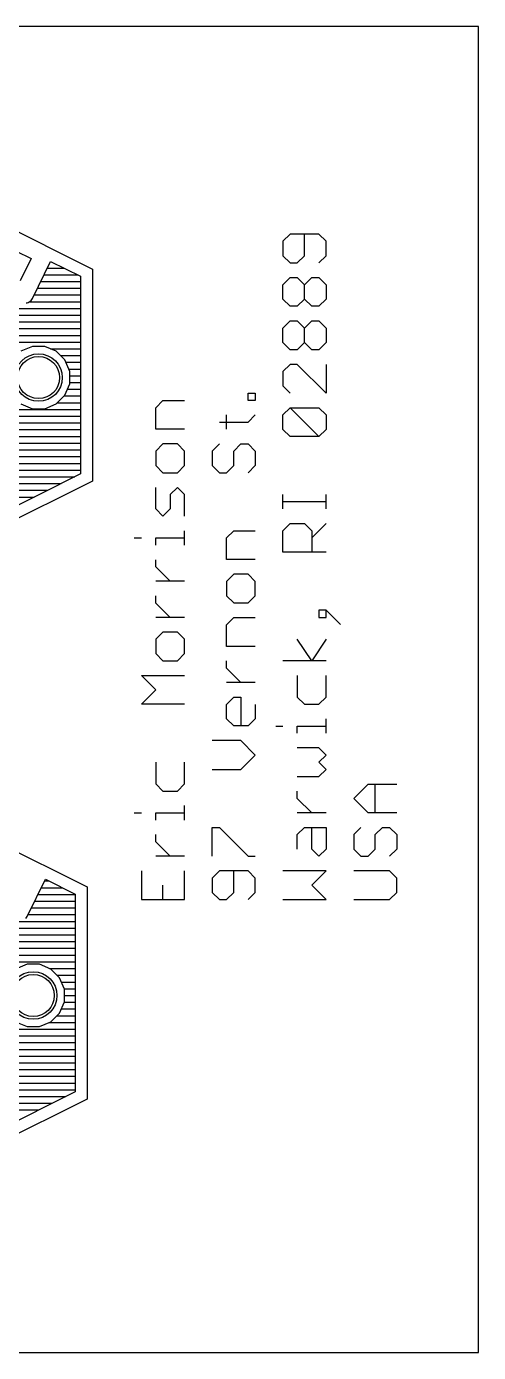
# Model space of a CAD drawing. Extents: x 0 to 1.97, y 0 to 1.97.
# Drawn here: x 1.298 to 1.969, y 0 to 1.969 of the extents above; entities that cross this region are included whole.
import ezdxf

# ---------------------------------------------------------------- set-up
doc = ezdxf.new("R2010")
doc.units = 0
for name, color, linetype in [('1', 14, 'CONTINUOUS'), ('16', 174, 'CONTINUOUS'), ('20', 178, 'CONTINUOUS'), ('29', 251, 'CONTINUOUS'), ('30', 251, 'CONTINUOUS')]:
    doc.layers.add(name, color=color, linetype=linetype)

msp = doc.modelspace()

# ---------------------------------------------------------------- linework, layer by layer
at = {"layer": '1'}
for p, q in [((1.689015, 1.660334), (1.678339, 1.649658)), ((1.731718, 1.660334), (1.689015, 1.660334)), ((1.710366, 1.628307), (1.710366, 1.660334)), ((1.742394, 1.649658), (1.731718, 1.660334)), ((1.678339, 1.649658), (1.678339, 1.628307)), ((1.742394, 1.628307), (1.742394, 1.649658)), ((1.678339, 1.628307), (1.689015, 1.617631)), ((1.689015, 1.617631), (1.699691, 1.617631)), ((1.699691, 1.617631), (1.710366, 1.628307)), ((1.731718, 1.617631), (1.742394, 1.628307)), ((1.678339, 1.585203), (1.689015, 1.595879)), ((1.689015, 1.595879), (1.699691, 1.595879)), ((1.699691, 1.595879), (1.710366, 1.585203)), ((1.710366, 1.585203), (1.721042, 1.595879)), ((1.721042, 1.595879), (1.731718, 1.595879)), ((1.731718, 1.595879), (1.742394, 1.585203)), ((1.678339, 1.563852), (1.678339, 1.585203)), ((1.710366, 1.563852), (1.710366, 1.585203)), ((1.742394, 1.585203), (1.742394, 1.563852)), ((1.689015, 1.553176), (1.678339, 1.563852)), ((1.710366, 1.563852), (1.699691, 1.553176)), ((1.721042, 1.553176), (1.710366, 1.563852)), ((1.742394, 1.563852), (1.731718, 1.553176)), ((1.699691, 1.553176), (1.689015, 1.553176)), ((1.731718, 1.553176), (1.721042, 1.553176)), ((1.678339, 1.520748), (1.689015, 1.531424)), ((1.678339, 1.499397), (1.678339, 1.520748)), ((1.689015, 1.531424), (1.699691, 1.531424)), ((1.699691, 1.531424), (1.710366, 1.520748)), ((1.710366, 1.520748), (1.721042, 1.531424)), ((1.710366, 1.499397), (1.710366, 1.520748)), ((1.721042, 1.531424), (1.731718, 1.531424)), ((1.731718, 1.531424), (1.742394, 1.520748)), ((1.742394, 1.520748), (1.742394, 1.499397)), ((1.689015, 1.488721), (1.678339, 1.499397)), ((1.710366, 1.499397), (1.699691, 1.488721)), ((1.721042, 1.488721), (1.710366, 1.499397)), ((1.742394, 1.499397), (1.731718, 1.488721)), ((1.699691, 1.488721), (1.689015, 1.488721)), ((1.731718, 1.488721), (1.721042, 1.488721)), ((1.689015, 1.466969), (1.678339, 1.456293)), ((1.699691, 1.466969), (1.689015, 1.466969)), ((1.742394, 1.424266), (1.699691, 1.466969)), ((1.742394, 1.466969), (1.742394, 1.424266)), ((1.678339, 1.456293), (1.678339, 1.434942)), ((1.626718, 1.413523), (1.626718, 1.424199)), ((1.626718, 1.424199), (1.637394, 1.424199)), ((1.637394, 1.424199), (1.637394, 1.413523)), ((1.678339, 1.434942), (1.689015, 1.424266)), ((1.489691, 1.402581), (1.500366, 1.413257)), ((1.489691, 1.370554), (1.489691, 1.402581)), ((1.500366, 1.413257), (1.532394, 1.413257)), ((1.637394, 1.413523), (1.626718, 1.413523)), ((1.678339, 1.391838), (1.689015, 1.402514)), ((1.689015, 1.402514), (1.731718, 1.402514)), ((1.731718, 1.359811), (1.689015, 1.402514)), ((1.731718, 1.402514), (1.742394, 1.391838)), ((1.584015, 1.381229), (1.626718, 1.381229)), ((1.594691, 1.370554), (1.594691, 1.391905)), ((1.626718, 1.381229), (1.637394, 1.391905)), ((1.678339, 1.370487), (1.678339, 1.391838)), ((1.742394, 1.391838), (1.742394, 1.370487)), ((1.532394, 1.370554), (1.489691, 1.370554)), ((1.689015, 1.359811), (1.678339, 1.370487)), ((1.731718, 1.359811), (1.689015, 1.359811)), ((1.742394, 1.370487), (1.731718, 1.359811)), ((1.500366, 1.348802), (1.489691, 1.338126)), ((1.521718, 1.348802), (1.500366, 1.348802)), ((1.532394, 1.338126), (1.521718, 1.348802)), ((1.584015, 1.348802), (1.573339, 1.338126)), ((1.605366, 1.338126), (1.616042, 1.348802)), ((1.616042, 1.348802), (1.626718, 1.348802)), ((1.626718, 1.348802), (1.637394, 1.338126)), ((1.489691, 1.338126), (1.489691, 1.316774)), ((1.532394, 1.316774), (1.532394, 1.338126)), ((1.573339, 1.338126), (1.573339, 1.316774)), ((1.605366, 1.316774), (1.605366, 1.338126)), ((1.637394, 1.338126), (1.637394, 1.316774)), ((1.489691, 1.316774), (1.500366, 1.306099)), ((1.500366, 1.306099), (1.521718, 1.306099)), ((1.521718, 1.306099), (1.532394, 1.316774)), ((1.573339, 1.316774), (1.584015, 1.306099)), ((1.584015, 1.306099), (1.594691, 1.306099)), ((1.594691, 1.306099), (1.605366, 1.316774)), ((1.637394, 1.316774), (1.626718, 1.306099)), ((1.489691, 1.252319), (1.489691, 1.284347)), ((1.521718, 1.284347), (1.511042, 1.273671)), ((1.532394, 1.273671), (1.521718, 1.284347)), ((1.511042, 1.273671), (1.511042, 1.252319)), ((1.532394, 1.241644), (1.532394, 1.273671)), ((1.678339, 1.252386), (1.678339, 1.273738)), ((1.742394, 1.263062), (1.678339, 1.263062)), ((1.742394, 1.252386), (1.742394, 1.273738)), ((1.500366, 1.241644), (1.489691, 1.252319)), ((1.511042, 1.252319), (1.500366, 1.241644)), ((1.678339, 1.219958), (1.689015, 1.230634)), ((1.689015, 1.230634), (1.710366, 1.230634)), ((1.710366, 1.230634), (1.721042, 1.219958)), ((1.721042, 1.209283), (1.742394, 1.230634)), ((1.457663, 1.209349), (1.468339, 1.209349)), ((1.489691, 1.198674), (1.489691, 1.209349)), ((1.489691, 1.209349), (1.532394, 1.209349)), ((1.532394, 1.198674), (1.532394, 1.220025)), ((1.594691, 1.209216), (1.605366, 1.219892)), ((1.594691, 1.177189), (1.594691, 1.209216)), ((1.605366, 1.219892), (1.637394, 1.219892)), ((1.678339, 1.187931), (1.678339, 1.219958)), ((1.721042, 1.219958), (1.721042, 1.187931)), ((1.742394, 1.187931), (1.678339, 1.187931)), ((1.489691, 1.166313), (1.489691, 1.176988)), ((1.511042, 1.144961), (1.489691, 1.166313)), ((1.637394, 1.177189), (1.594691, 1.177189)), ((1.532394, 1.144961), (1.489691, 1.144961)), ((1.605366, 1.155437), (1.594691, 1.144761)), ((1.594691, 1.144761), (1.594691, 1.123409)), ((1.626718, 1.155437), (1.605366, 1.155437)), ((1.637394, 1.144761), (1.626718, 1.155437)), ((1.637394, 1.123409), (1.637394, 1.144761)), ((1.489691, 1.1126), (1.489691, 1.123276)), ((1.594691, 1.123409), (1.605366, 1.112734)), ((1.626718, 1.112734), (1.637394, 1.123409)), ((1.511042, 1.091249), (1.489691, 1.1126)), ((1.605366, 1.112734), (1.626718, 1.112734)), ((1.532394, 1.091249), (1.489691, 1.091249)), ((1.594691, 1.080306), (1.605366, 1.090982)), ((1.605366, 1.090982), (1.637394, 1.090982)), ((1.742394, 1.101858), (1.731718, 1.101858)), ((1.731718, 1.101858), (1.731718, 1.091182)), ((1.731718, 1.091182), (1.742394, 1.091182)), ((1.763745, 1.080506), (1.742394, 1.101858)), ((1.742394, 1.091182), (1.742394, 1.101858)), ((1.500366, 1.069497), (1.489691, 1.058821)), ((1.521718, 1.069497), (1.500366, 1.069497)), ((1.532394, 1.058821), (1.521718, 1.069497)), ((1.594691, 1.048279), (1.594691, 1.080306)), ((1.489691, 1.058821), (1.489691, 1.037469)), ((1.532394, 1.037469), (1.532394, 1.058821)), ((1.637394, 1.048279), (1.594691, 1.048279)), ((1.721042, 1.026794), (1.699691, 1.058821)), ((1.742394, 1.058821), (1.721042, 1.026794)), ((1.489691, 1.037469), (1.500366, 1.026794)), ((1.500366, 1.026794), (1.521718, 1.026794)), ((1.521718, 1.026794), (1.532394, 1.037469)), ((1.594691, 1.015918), (1.594691, 1.026594)), ((1.742394, 1.026794), (1.678339, 1.026794)), ((1.489691, 0.98369), (1.468339, 1.005042)), ((1.468339, 1.005042), (1.532394, 1.005042)), ((1.616042, 0.994566), (1.594691, 1.015918)), ((1.699691, 1.005042), (1.699691, 0.973014)), ((1.742394, 0.973014), (1.742394, 1.005042)), ((1.637394, 0.994566), (1.594691, 0.994566)), ((1.468339, 0.962339), (1.489691, 0.98369)), ((1.594691, 0.962139), (1.605366, 0.972814)), ((1.605366, 0.972814), (1.616042, 0.972814)), ((1.616042, 0.972814), (1.616042, 0.930111)), ((1.699691, 0.973014), (1.710366, 0.962339)), ((1.731718, 0.962339), (1.742394, 0.973014)), ((1.532394, 0.962339), (1.468339, 0.962339)), ((1.594691, 0.940787), (1.594691, 0.962139)), ((1.637394, 0.962139), (1.637394, 0.940787)), ((1.710366, 0.962339), (1.731718, 0.962339)), ((1.605366, 0.930111), (1.594691, 0.940787)), ((1.626718, 0.930111), (1.605366, 0.930111)), ((1.637394, 0.940787), (1.626718, 0.930111)), ((1.667663, 0.930044), (1.678339, 0.930044)), ((1.699691, 0.919369), (1.699691, 0.930044)), ((1.699691, 0.930044), (1.742394, 0.930044)), ((1.742394, 0.919369), (1.742394, 0.94072)), ((1.616042, 0.908359), (1.573339, 0.908359)), ((1.637394, 0.887008), (1.616042, 0.908359)), ((1.616042, 0.865656), (1.637394, 0.887008)), ((1.731718, 0.897617), (1.699691, 0.897617)), ((1.742394, 0.886941), (1.731718, 0.897617)), ((1.731718, 0.876265), (1.742394, 0.886941)), ((1.489691, 0.876132), (1.489691, 0.844104)), ((1.532394, 0.844104), (1.532394, 0.876132)), ((1.742394, 0.865589), (1.731718, 0.876265)), ((1.573339, 0.865656), (1.616042, 0.865656)), ((1.699691, 0.854914), (1.731718, 0.854914)), ((1.731718, 0.854914), (1.742394, 0.865589)), ((1.489691, 0.844104), (1.500366, 0.833429)), ((1.500366, 0.833429), (1.521718, 0.833429)), ((1.521718, 0.833429), (1.532394, 0.844104)), ((1.699691, 0.822553), (1.699691, 0.833229)), ((1.783339, 0.822553), (1.804691, 0.843904)), ((1.804691, 0.843904), (1.847394, 0.843904)), ((1.815366, 0.801201), (1.815366, 0.843904)), ((1.532394, 0.790459), (1.532394, 0.81181)), ((1.721042, 0.801201), (1.699691, 0.822553)), ((1.804691, 0.801201), (1.783339, 0.822553)), ((1.457663, 0.801134), (1.468339, 0.801134)), ((1.489691, 0.790459), (1.489691, 0.801134)), ((1.489691, 0.801134), (1.532394, 0.801134)), ((1.742394, 0.801201), (1.699691, 0.801201)), ((1.847394, 0.801201), (1.804691, 0.801201)), ((1.489691, 0.758098), (1.489691, 0.768774)), ((1.573339, 0.736746), (1.573339, 0.779449)), ((1.573339, 0.779449), (1.584015, 0.779449)), ((1.584015, 0.779449), (1.626718, 0.736746)), ((1.699691, 0.768774), (1.710366, 0.779449)), ((1.699691, 0.747422), (1.699691, 0.768774)), ((1.710366, 0.779449), (1.742394, 0.779449)), ((1.721042, 0.747422), (1.721042, 0.779449)), ((1.742394, 0.779449), (1.742394, 0.747422)), ((1.794015, 0.779449), (1.783339, 0.768774)), ((1.783339, 0.768774), (1.783339, 0.747422)), ((1.815366, 0.768774), (1.826042, 0.779449)), ((1.815366, 0.747422), (1.815366, 0.768774)), ((1.826042, 0.779449), (1.836718, 0.779449)), ((1.836718, 0.779449), (1.847394, 0.768774)), ((1.847394, 0.768774), (1.847394, 0.747422)), ((1.511042, 0.736746), (1.489691, 0.758098)), ((1.532394, 0.736746), (1.489691, 0.736746)), ((1.626718, 0.736746), (1.637394, 0.736746)), ((1.731718, 0.736746), (1.721042, 0.747422)), ((1.742394, 0.747422), (1.731718, 0.736746)), ((1.783339, 0.747422), (1.794015, 0.736746)), ((1.794015, 0.736746), (1.804691, 0.736746)), ((1.804691, 0.736746), (1.815366, 0.747422)), ((1.847394, 0.747422), (1.836718, 0.736746)), ((1.468339, 0.714994), (1.468339, 0.672291)), ((1.532394, 0.672291), (1.532394, 0.714994)), ((1.584015, 0.714994), (1.573339, 0.704319)), ((1.626718, 0.714994), (1.584015, 0.714994)), ((1.605366, 0.682967), (1.605366, 0.714994)), ((1.637394, 0.704319), (1.626718, 0.714994)), ((1.742394, 0.714994), (1.678339, 0.714994)), ((1.721042, 0.693643), (1.742394, 0.714994)), ((1.836718, 0.714994), (1.783339, 0.714994)), ((1.847394, 0.704319), (1.836718, 0.714994)), ((1.500366, 0.672291), (1.500366, 0.693643)), ((1.573339, 0.704319), (1.573339, 0.682967)), ((1.637394, 0.682967), (1.637394, 0.704319)), ((1.742394, 0.672291), (1.721042, 0.693643)), ((1.847394, 0.682967), (1.847394, 0.704319)), ((1.468339, 0.672291), (1.532394, 0.672291)), ((1.573339, 0.682967), (1.584015, 0.672291)), ((1.584015, 0.672291), (1.594691, 0.672291)), ((1.594691, 0.672291), (1.605366, 0.682967)), ((1.626718, 0.672291), (1.637394, 0.682967)), ((1.678339, 0.672291), (1.742394, 0.672291)), ((1.783339, 0.672291), (1.836718, 0.672291)), ((1.836718, 0.672291), (1.847394, 0.682967))]:
    msp.add_line(p, q, dxfattribs=at)
at = {"layer": '16'}
for p, q in [((1.282645, 1.634931), (1.304834, 1.624108)), ((1.304834, 1.624108), (1.288601, 1.590825)), ((1.306741, 1.564525), (1.333733, 1.619867)), ((1.333733, 1.619867), (1.378091, 1.597688)), ((1.324043, 1.6), (1.373467, 1.6)), ((1.32892, 1.61), (1.353467, 1.61)), ((1.378091, 1.597688), (1.378091, 1.304359)), ((1.314288, 1.58), (1.378091, 1.58)), ((1.319166, 1.59), (1.378091, 1.59)), ((1.297187, 1.558081), (1.298857, 1.558421)), ((1.298857, 1.558421), (1.300468, 1.558976)), ((1.300468, 1.558976), (1.301993, 1.559736)), ((1.301993, 1.559736), (1.303406, 1.560689)), ((1.302385, 1.56), (1.378091, 1.56)), ((1.303406, 1.560689), (1.304682, 1.561818)), ((1.304682, 1.561818), (1.3058, 1.563104)), ((1.3058, 1.563104), (1.306741, 1.564525)), ((1.309411, 1.57), (1.378091, 1.57)), ((0.153248, 1.55), (1.378091, 1.55)), ((0.795816, 1.54), (1.378091, 1.54)), ((0.819261, 1.53), (1.378091, 1.53)), ((0.829261, 1.52), (1.378091, 1.52)), ((0.839261, 1.51), (1.378091, 1.51)), ((0.846846, 1.5), (1.378091, 1.5)), ((1.306548, 1.493573), (1.289549, 1.486532)), ((1.324948, 1.493573), (1.306548, 1.493573)), ((1.341946, 1.486532), (1.324948, 1.493573)), ((1.333573, 1.49), (1.378091, 1.49)), ((1.354957, 1.473521), (1.341946, 1.486532)), ((1.348478, 1.48), (1.378091, 1.48)), ((1.361998, 1.456523), (1.354957, 1.473521)), ((1.356415, 1.47), (1.378091, 1.47)), ((1.360558, 1.46), (1.378091, 1.46)), ((1.354957, 1.421124), (1.361998, 1.438123)), ((1.361998, 1.438123), (1.361998, 1.456523)), ((1.361998, 1.45), (1.378091, 1.45)), ((1.361998, 1.44), (1.378091, 1.44)), ((1.341946, 1.408114), (1.354957, 1.421124)), ((1.353833, 1.42), (1.378091, 1.42)), ((1.358633, 1.43), (1.378091, 1.43)), ((0.845998, 1.4), (1.378091, 1.4)), ((1.289549, 1.408114), (1.306548, 1.401073)), ((1.306548, 1.401073), (1.324948, 1.401073)), ((1.324948, 1.401073), (1.341946, 1.408114)), ((1.343833, 1.41), (1.378091, 1.41)), ((0.827214, 1.38), (1.378091, 1.38)), ((0.837214, 1.39), (1.378091, 1.39)), ((0.790874, 1.36), (1.378091, 1.36)), ((0.815016, 1.37), (1.378091, 1.37)), ((0.153248, 1.35), (1.378091, 1.35)), ((0.153248, 1.34), (1.378091, 1.34)), ((0.153248, 1.33), (1.378091, 1.33)), ((1.042539, 1.32), (1.378091, 1.32)), ((1.378091, 1.304359), (0.919018, 1.074823)), ((1.058371, 1.31), (1.378091, 1.31)), ((1.066667, 1.3), (1.369373, 1.3)), ((1.071544, 1.29), (1.349373, 1.29)), ((1.076421, 1.28), (1.329373, 1.28)), ((1.081299, 1.27), (1.309373, 1.27)), ((1.298867, 0.647203), (1.325859, 0.702544)), ((1.319741, 0.69), (1.350948, 0.69)), ((1.324618, 0.7), (1.330948, 0.7)), ((1.325859, 0.702544), (1.370217, 0.680366)), ((1.309986, 0.67), (1.370217, 0.67)), ((1.314863, 0.68), (1.370217, 0.68)), ((1.370217, 0.680366), (1.370217, 0.387036)), ((1.300231, 0.65), (1.370217, 0.65)), ((1.305109, 0.66), (1.370217, 0.66)), ((0.145374, 0.64), (1.370217, 0.64)), ((0.145374, 0.63), (1.370217, 0.63)), ((1.296808, 0.644495), (1.297926, 0.645781)), ((1.297926, 0.645781), (1.298867, 0.647203)), ((0.794405, 0.62), (1.370217, 0.62)), ((0.814064, 0.61), (1.370217, 0.61)), ((0.824064, 0.6), (1.370217, 0.6)), ((0.834064, 0.59), (1.370217, 0.59)), ((0.840081, 0.58), (1.370217, 0.58)), ((1.298674, 0.57625), (1.281675, 0.569209)), ((1.317074, 0.57625), (1.298674, 0.57625)), ((1.334072, 0.569209), (1.317074, 0.57625)), ((1.332162, 0.57), (1.370217, 0.57)), ((1.347083, 0.556198), (1.334072, 0.569209)), ((1.343281, 0.56), (1.370217, 0.56)), ((1.354124, 0.5392), (1.347083, 0.556198)), ((1.34965, 0.55), (1.370217, 0.55)), ((1.353792, 0.54), (1.370217, 0.54)), ((1.354124, 0.5208), (1.354124, 0.5392)), ((1.347083, 0.503801), (1.354124, 0.5208)), ((1.353792, 0.52), (1.370217, 0.52)), ((1.354124, 0.53), (1.370217, 0.53)), ((1.334072, 0.490791), (1.347083, 0.503801)), ((1.343281, 0.5), (1.370217, 0.5)), ((1.34965, 0.51), (1.370217, 0.51)), ((0.836663, 0.48), (1.370217, 0.48)), ((1.281675, 0.490791), (1.298674, 0.48375)), ((1.298674, 0.48375), (1.317074, 0.48375)), ((1.317074, 0.48375), (1.334072, 0.490791)), ((1.332163, 0.49), (1.370217, 0.49)), ((0.816663, 0.46), (1.370217, 0.46)), ((0.826663, 0.47), (1.370217, 0.47)), ((0.776536, 0.44), (1.370217, 0.44)), ((0.800679, 0.45), (1.370217, 0.45)), ((0.145374, 0.43), (1.370217, 0.43)), ((0.145374, 0.42), (1.370217, 0.42)), ((0.145374, 0.41), (1.370217, 0.41)), ((1.04222, 0.4), (1.370217, 0.4)), ((1.370217, 0.387036), (0.911144, 0.1575)), ((1.053523, 0.39), (1.370217, 0.39)), ((1.060098, 0.38), (1.356145, 0.38)), ((1.064976, 0.37), (1.336145, 0.37)), ((1.069853, 0.36), (1.316145, 0.36))]:
    msp.add_line(p, q, dxfattribs=at)
at = {"layer": '20'}
for p, q in [((1.968504, 1.968504), (0, 1.968504)), ((1.968504, 0), (1.968504, 1.968504)), ((0.92315, 1.844724), (1.395591, 1.608504)), ((1.395591, 1.608504), (1.395591, 1.293543)), ((1.395591, 1.293543), (0.92315, 1.057323)), ((0.915276, 0.927402), (1.387717, 0.691181)), ((1.387717, 0.691181), (1.387717, 0.37622)), ((1.387717, 0.37622), (0.915276, 0.14)), ((0, 0), (1.968504, 0))]:
    msp.add_line(p, q, dxfattribs=at)
for centre in [(1.315748, 1.447323), (1.307874, 0.53)]:
    msp.add_circle(centre, 0.03125, dxfattribs=at)
at = {"layer": '29'}
for centre in [(1.315748, 1.447323), (1.307874, 0.53)]:
    msp.add_circle(centre, 0.03525, dxfattribs=at)
at = {"layer": '30'}
for centre in [(1.315748, 1.447323), (1.307874, 0.53)]:
    msp.add_circle(centre, 0.03525, dxfattribs=at)

doc.saveas('drawing.dxf')
